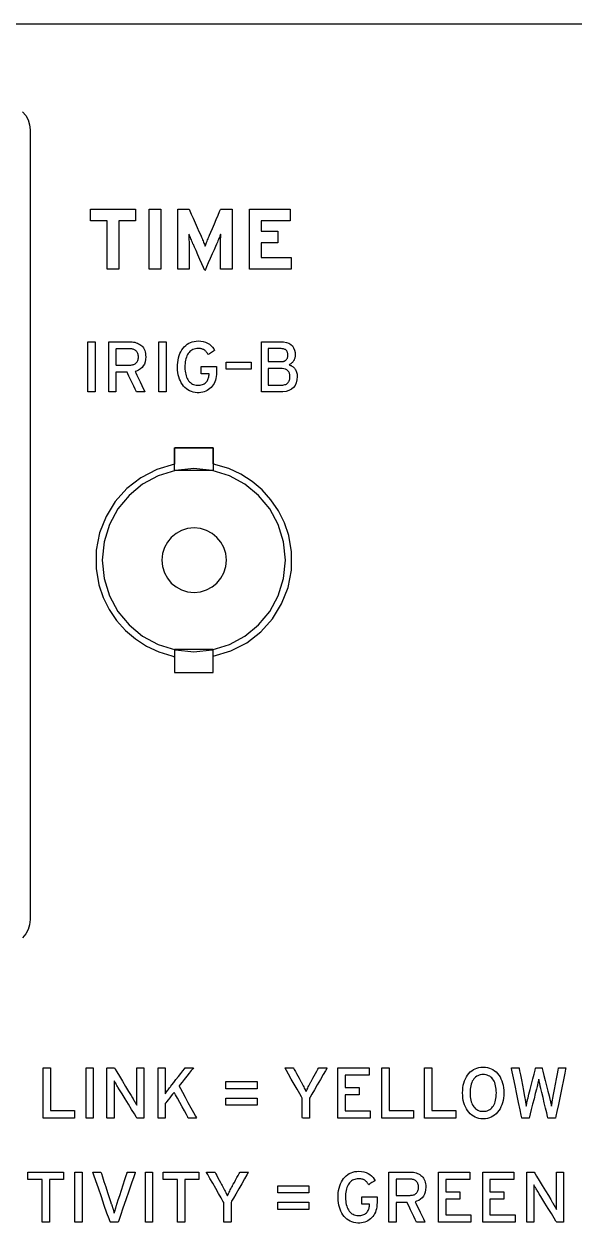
# Model space of a CAD drawing. Extents: x 1 to 47.7, y 0.2 to 33.3.
# Drawn here: x 37.467 to 38.533, y 12.792 to 15.115 of the extents above; entities that cross this region are included whole.
import ezdxf

# ---------------------------------------------------------------- set-up
doc = ezdxf.new("R2010")
doc.units = 0
doc.header["$MEASUREMENT"] = 0
doc.layers.add('4_0_____DWG', color=7, linetype='CONTINUOUS')

msp = doc.modelspace()

# ---------------------------------------------------------------- linework, layer by layer
at = {"layer": '4_0_____DWG'}
for points in [[(35.421, 15.1152), (35.819, 15.1152), (36.0172, 15.1152), (36.2148, 15.1152), (36.4115, 15.1152), (36.6074, 15.1152), (36.8022, 15.1152), (36.996, 15.1152), (37.1887, 15.1152), (37.38, 15.1152), (37.57, 15.1152), (37.7585, 15.1152), (37.9455, 15.1152), (38.1308, 15.1152), (38.3143, 15.1152), (38.496, 15.1152), (38.6757, 15.1152)], [(37.4641, 14.9452), (37.4702, 14.9378), (37.4748, 14.9293), (37.4777, 14.9199), (37.4787, 14.9098), (37.4787, 14.9087), (37.4787, 14.9054), (37.4787, 14.9), (37.4787, 14.8926), (37.4787, 14.8832), (37.4787, 14.872), (37.4787, 14.8589), (37.4787, 14.8441), (37.4787, 14.8275), (37.4787, 14.8094), (37.4787, 14.7897), (37.4787, 14.7686), (37.4787, 14.7461), (37.4787, 14.7222), (37.4787, 14.6971), (37.4787, 14.6707), (37.4787, 14.6433), (37.4787, 14.6148), (37.4787, 14.5853), (37.4787, 14.5549), (37.4787, 14.4917), (37.4787, 14.4257), (37.4787, 14.3574), (37.4787, 14.2875), (37.4787, 14.1448), (37.4787, 14.0021), (37.4787, 13.9322), (37.4787, 13.8639), (37.4787, 13.7979), (37.4787, 13.7347), (37.4787, 13.7043), (37.4787, 13.6748), (37.4787, 13.6463), (37.4787, 13.6189), (37.4787, 13.5925), (37.4787, 13.5674), (37.4787, 13.5435), (37.4787, 13.521), (37.4787, 13.4999), (37.4787, 13.4802), (37.4787, 13.4621), (37.4787, 13.4455), (37.4787, 13.4307), (37.4787, 13.4176), (37.4787, 13.4064), (37.4787, 13.397), (37.4787, 13.3896), (37.4787, 13.3842), (37.4787, 13.3809), (37.4787, 13.3798), (37.4787, 13.3798), (37.4777, 13.3697), (37.4748, 13.3603), (37.4702, 13.3518), (37.4641, 13.3444)], [(37.6505, 14.7337), (37.6505, 14.64), (37.6279, 14.64), (37.6279, 14.7337), (37.5955, 14.7337), (37.5955, 14.7566), (37.683, 14.7566), (37.683, 14.7337), (37.6505, 14.7337)], [(37.7096, 14.64), (37.7096, 14.7566), (37.7322, 14.7566), (37.7322, 14.64), (37.7096, 14.64)], [(37.9038, 14.64), (37.9038, 14.7566), (37.9824, 14.7566), (37.9824, 14.7338), (37.9264, 14.7338), (37.9264, 14.7136), (37.9589, 14.7136), (37.9589, 14.691), (37.9264, 14.691), (37.9264, 14.6628), (37.9847, 14.6628), (37.9847, 14.64), (37.9038, 14.64)], [(37.5905, 14.4022), (37.5905, 14.4993), (37.6046, 14.4993), (37.6046, 14.4022), (37.5905, 14.4022)], [(37.7281, 14.4022), (37.7281, 14.4993), (37.7422, 14.4993), (37.7422, 14.4022), (37.7281, 14.4022)], [(37.8583, 14.4463), (37.8583, 14.4596), (37.9068, 14.4596), (37.9068, 14.4463), (37.8583, 14.4463)], [(37.7584, 14.294), (37.8335, 14.294), (37.8335, 14.2502), (37.7584, 14.2502), (37.7584, 14.294)], [(37.8335, 14.2502), (37.7584, 14.2502)], [(37.8335, 13.903), (37.7584, 13.903)], [(37.8335, 13.903), (37.7584, 13.903)], [(37.7584, 13.8582), (37.8335, 13.8582), (37.8335, 13.903), (37.7584, 13.903), (37.7584, 13.8582)], [(37.5038, 12.9951), (37.5038, 13.0923), (37.5179, 13.0923), (37.5179, 13.0094), (37.5648, 13.0094), (37.5648, 12.9951), (37.5038, 12.9951)], [(37.587, 12.9951), (37.587, 13.0923), (37.6011, 13.0923), (37.6011, 12.9951), (37.587, 12.9951)], [(38.0749, 12.9951), (38.0749, 13.0923), (38.1356, 13.0923), (38.1356, 13.0782), (38.089, 13.0782), (38.089, 13.0541), (38.1161, 13.0541), (38.1161, 13.04), (38.089, 13.04), (38.089, 13.0092), (38.1376, 13.0092), (38.1376, 12.9951), (38.0749, 12.9951)], [(38.1603, 12.9951), (38.1603, 13.0923), (38.1744, 13.0923), (38.1744, 13.0094), (38.2214, 13.0094), (38.2214, 12.9951), (38.1603, 12.9951)], [(38.2429, 12.9951), (38.2429, 13.0923), (38.257, 13.0923), (38.257, 13.0094), (38.304, 13.0094), (38.304, 12.9951), (38.2429, 12.9951)], [(37.8582, 13.052), (37.8582, 13.0658), (37.9184, 13.0658), (37.9184, 13.052), (37.8582, 13.052)], [(37.8582, 13.02), (37.8582, 13.0338), (37.9184, 13.0338), (37.9184, 13.02), (37.8582, 13.02)], [(37.5159, 12.8761), (37.5159, 12.7932), (37.5018, 12.7932), (37.5018, 12.8761), (37.4743, 12.8761), (37.4743, 12.8904), (37.5434, 12.8904), (37.5434, 12.8761), (37.5159, 12.8761)], [(37.5652, 12.7932), (37.5652, 12.8904), (37.5793, 12.8904), (37.5793, 12.7932), (37.5652, 12.7932)], [(37.702, 12.7932), (37.702, 12.8904), (37.7161, 12.8904), (37.7161, 12.7932), (37.702, 12.7932)], [(37.7782, 12.8761), (37.7782, 12.7932), (37.7641, 12.7932), (37.7641, 12.8761), (37.7366, 12.8761), (37.7366, 12.8904), (37.8057, 12.8904), (37.8057, 12.8761), (37.7782, 12.8761)], [(38.2704, 12.7932), (38.2704, 12.8904), (38.3311, 12.8904), (38.3311, 12.8763), (38.2845, 12.8763), (38.2845, 12.8521), (38.3116, 12.8521), (38.3116, 12.838), (38.2845, 12.838), (38.2845, 12.8073), (38.3331, 12.8073), (38.3331, 12.7932), (38.2704, 12.7932)], [(38.3558, 12.7932), (38.3558, 12.8904), (38.4165, 12.8904), (38.4165, 12.8763), (38.3699, 12.8763), (38.3699, 12.8521), (38.3969, 12.8521), (38.3969, 12.838), (38.3699, 12.838), (38.3699, 12.8073), (38.4185, 12.8073), (38.4185, 12.7932), (38.3558, 12.7932)], [(37.9589, 12.85), (37.9589, 12.8638), (38.0191, 12.8638), (38.0191, 12.85), (37.9589, 12.85)], [(37.9589, 12.8181), (37.9589, 12.8319), (38.0191, 12.8319), (38.0191, 12.8181), (37.9589, 12.8181)]]:
    msp.add_lwpolyline(points, dxfattribs=at)
for points in [[(37.8478, 14.6399), (37.8478, 14.6415), (37.8478, 14.6456), (37.8478, 14.6515), (37.8478, 14.6585), (37.8478, 14.6658), (37.8478, 14.6726), (37.8478, 14.6782), (37.8478, 14.6818), (37.8478, 14.6835), (37.8478, 14.6866), (37.8478, 14.6898), (37.8479, 14.6928), (37.8479, 14.6958), (37.8479, 14.6987), (37.848, 14.7015), (37.848, 14.7043), (37.8481, 14.707), (37.8478, 14.7077), (37.8471, 14.7058), (37.8464, 14.7038), (37.8455, 14.7017), (37.8447, 14.6996), (37.8437, 14.6973), (37.8427, 14.695), (37.8417, 14.6925), (37.8406, 14.69), (37.8399, 14.6883), (37.8381, 14.6842), (37.8352, 14.6777), (37.8316, 14.6695), (37.8277, 14.6608), (37.8239, 14.6522), (37.8206, 14.6449), (37.8183, 14.6396), (37.8173, 14.6373), (37.8166, 14.6388), (37.8146, 14.6435), (37.8115, 14.6504), (37.8078, 14.6588), (37.8039, 14.6676), (37.8002, 14.676), (37.7971, 14.683), (37.795, 14.6876), (37.7942, 14.6894), (37.7931, 14.692), (37.7921, 14.6944), (37.7911, 14.6968), (37.7902, 14.6991), (37.7893, 14.7013), (37.7885, 14.7034), (37.7877, 14.7054), (37.7869, 14.7073), (37.7864, 14.7076), (37.7865, 14.7049), (37.7865, 14.7021), (37.7865, 14.6993), (37.7865, 14.6964), (37.7866, 14.6935), (37.7866, 14.6904), (37.7867, 14.6873), (37.7867, 14.6842), (37.7868, 14.6823), (37.7868, 14.6792), (37.7868, 14.674), (37.7868, 14.6674), (37.7868, 14.6601), (37.7868, 14.653), (37.7868, 14.6468), (37.7868, 14.6422), (37.7868, 14.64), (37.7863, 14.6399), (37.7844, 14.6399), (37.7815, 14.6399), (37.778, 14.6399), (37.7743, 14.6399), (37.7706, 14.6399), (37.7676, 14.6399), (37.7655, 14.6399), (37.7647, 14.6399), (37.7647, 14.6441), (37.7647, 14.6553), (37.7647, 14.6715), (37.7647, 14.6905), (37.7647, 14.7104), (37.7647, 14.7289), (37.7647, 14.7442), (37.7647, 14.754), (37.7647, 14.7566), (37.7658, 14.7566), (37.7681, 14.7566), (37.7713, 14.7566), (37.7749, 14.7566), (37.7786, 14.7566), (37.782, 14.7566), (37.7846, 14.7566), (37.7862, 14.7566), (37.7866, 14.7562), (37.7882, 14.7528), (37.7909, 14.7466), (37.7945, 14.7386), (37.7985, 14.7297), (37.8024, 14.7208), (37.8059, 14.713), (37.8086, 14.707), (37.8099, 14.704), (37.8108, 14.702), (37.8118, 14.6995), (37.8129, 14.6971), (37.8138, 14.6948), (37.8147, 14.6925), (37.8155, 14.6904), (37.8163, 14.6883), (37.817, 14.6864), (37.8177, 14.6845), (37.8183, 14.6859), (37.819, 14.6879), (37.8198, 14.6899), (37.8206, 14.692), (37.8215, 14.6943), (37.8224, 14.6966), (37.8234, 14.699), (37.8244, 14.7015), (37.8254, 14.7038), (37.8263, 14.7061), (37.8287, 14.7115), (37.8319, 14.719), (37.8357, 14.7277), (37.8395, 14.7366), (37.8431, 14.7449), (37.846, 14.7516), (37.8478, 14.7557), (37.8482, 14.7566), (37.8495, 14.7566), (37.852, 14.7566), (37.8553, 14.7566), (37.8591, 14.7566), (37.8628, 14.7566), (37.8662, 14.7566), (37.8688, 14.7566), (37.8703, 14.7566), (37.8704, 14.7553), (37.8704, 14.7469), (37.8704, 14.7327), (37.8704, 14.7147), (37.8704, 14.6949), (37.8704, 14.6755), (37.8704, 14.6586), (37.8704, 14.6461), (37.8704, 14.6401), (37.8699, 14.6399), (37.868, 14.6399), (37.8651, 14.6399), (37.8615, 14.6399), (37.8576, 14.6399), (37.8539, 14.6399), (37.8508, 14.6399), (37.8486, 14.6399)], [(37.7027, 14.4703), (37.7023, 14.4651), (37.7014, 14.4605), (37.7, 14.4563), (37.698, 14.4526), (37.6956, 14.4494), (37.6925, 14.4467), (37.689, 14.4445), (37.6849, 14.4427), (37.6821, 14.4417), (37.6833, 14.4392), (37.6855, 14.4346), (37.6884, 14.4285), (37.6917, 14.4217), (37.695, 14.4149), (37.6979, 14.409), (37.7001, 14.4045), (37.7011, 14.4023), (37.7009, 14.4022), (37.6995, 14.4022), (37.6973, 14.4022), (37.6947, 14.4022), (37.6919, 14.4022), (37.6892, 14.4022), (37.6869, 14.4022), (37.6854, 14.4022), (37.6849, 14.4022), (37.6841, 14.4038), (37.6821, 14.4078), (37.6794, 14.4134), (37.6763, 14.4199), (37.6731, 14.4265), (37.6702, 14.4326), (37.6678, 14.4374), (37.6665, 14.4402), (37.6661, 14.4406), (37.6646, 14.4406), (37.6621, 14.4406), (37.6588, 14.4406), (37.6551, 14.4406), (37.6515, 14.4406), (37.6484, 14.4406), (37.6461, 14.4406), (37.645, 14.4406), (37.645, 14.4396), (37.645, 14.4362), (37.645, 14.431), (37.645, 14.4247), (37.645, 14.4181), (37.645, 14.4118), (37.645, 14.4065), (37.645, 14.4031), (37.645, 14.4022), (37.6443, 14.4022), (37.6428, 14.4022), (37.6407, 14.4022), (37.6384, 14.4022), (37.636, 14.4022), (37.6339, 14.4022), (37.6322, 14.4022), (37.6313, 14.4022), (37.6312, 14.4033), (37.6312, 14.4104), (37.6312, 14.4225), (37.6312, 14.4378), (37.6312, 14.4546), (37.6312, 14.4709), (37.6312, 14.485), (37.6312, 14.4951), (37.6312, 14.4993), (37.6324, 14.4993), (37.6363, 14.4993), (37.6421, 14.4993), (37.6489, 14.4993), (37.656, 14.4993), (37.6627, 14.4993), (37.6681, 14.4993), (37.6716, 14.4993), (37.6732, 14.4993), (37.6761, 14.4992), (37.6789, 14.4989), (37.6815, 14.4983), (37.6841, 14.4976), (37.6865, 14.4968), (37.6888, 14.4957), (37.691, 14.4944), (37.6931, 14.493), (37.6951, 14.4913), (37.6968, 14.4894), (37.6984, 14.4874), (37.6997, 14.485), (37.7007, 14.4825), (37.7016, 14.4798), (37.7022, 14.4768), (37.7025, 14.4737)], [(37.8399, 14.4402), (37.8397, 14.436), (37.8393, 14.4321), (37.8387, 14.4284), (37.8378, 14.4249), (37.8366, 14.4216), (37.8352, 14.4185), (37.8335, 14.4157), (37.8316, 14.4131), (37.8295, 14.4107), (37.8271, 14.4086), (37.8246, 14.4066), (37.822, 14.405), (37.8192, 14.4036), (37.8162, 14.4025), (37.8131, 14.4016), (37.8098, 14.401), (37.8063, 14.4007), (37.8025, 14.4006), (37.7985, 14.401), (37.7947, 14.4018), (37.7911, 14.4028), (37.7877, 14.4043), (37.7845, 14.406), (37.7816, 14.4082), (37.7788, 14.4106), (37.7762, 14.4135), (37.7738, 14.4166), (37.7717, 14.4199), (37.7698, 14.4234), (37.7682, 14.4272), (37.7669, 14.4312), (37.7658, 14.4354), (37.765, 14.4399), (37.7645, 14.4446), (37.7643, 14.4496), (37.7644, 14.4546), (37.7648, 14.4594), (37.7654, 14.464), (37.7663, 14.4684), (37.7675, 14.4725), (37.769, 14.4765), (37.7708, 14.4801), (37.7728, 14.4836), (37.7751, 14.4868), (37.7775, 14.4898), (37.7802, 14.4924), (37.7831, 14.4946), (37.7862, 14.4965), (37.7895, 14.4981), (37.793, 14.4993), (37.7967, 14.5002), (37.8006, 14.5007), (37.8048, 14.5009), (37.8098, 14.5006), (37.8143, 14.4998), (37.8186, 14.4985), (37.8225, 14.4968), (37.826, 14.4946), (37.8292, 14.492), (37.8321, 14.4889), (37.8346, 14.4854), (37.836, 14.4827), (37.8353, 14.4823), (37.8339, 14.4814), (37.8321, 14.4802), (37.8301, 14.4789), (37.828, 14.4775), (37.8261, 14.4763), (37.8247, 14.4754), (37.8238, 14.4749), (37.8233, 14.4755), (37.8225, 14.4768), (37.8216, 14.478), (37.8208, 14.4791), (37.8199, 14.4802), (37.819, 14.4811), (37.818, 14.482), (37.8171, 14.4828), (37.8161, 14.4835), (37.815, 14.4841), (37.8139, 14.4847), (37.8127, 14.4851), (37.8114, 14.4855), (37.8101, 14.4858), (37.8088, 14.4861), (37.8073, 14.4862), (37.8058, 14.4863), (37.8042, 14.4864), (37.8016, 14.4863), (37.799, 14.4859), (37.7966, 14.4853), (37.7943, 14.4845), (37.7921, 14.4834), (37.7901, 14.4821), (37.7883, 14.4805), (37.7866, 14.4788), (37.7851, 14.4767), (37.7837, 14.4745), (37.7825, 14.472), (37.7814, 14.4694), (37.7805, 14.4666), (37.7798, 14.4636), (37.7793, 14.4604), (37.7789, 14.457), (37.7787, 14.4534), (37.7787, 14.4497), (37.7788, 14.4461), (37.7791, 14.4427), (37.7796, 14.4395), (37.7802, 14.4364), (37.781, 14.4336), (37.782, 14.4309), (37.7831, 14.4284), (37.7845, 14.426), (37.7859, 14.4239), (37.7876, 14.4219), (37.7893, 14.4202), (37.7913, 14.4187), (37.7933, 14.4175), (37.7956, 14.4165), (37.798, 14.4158), (37.8005, 14.4153), (37.8032, 14.4151), (37.8058, 14.4152), (37.8082, 14.4154), (37.8104, 14.4158), (37.8125, 14.4164), (37.8144, 14.4171), (37.8162, 14.418), (37.8178, 14.419), (37.8192, 14.4203), (37.8205, 14.4216), (37.8216, 14.4231), (37.8225, 14.4246), (37.8233, 14.4262), (37.824, 14.4279), (37.8245, 14.4296), (37.825, 14.4314), (37.8253, 14.4332), (37.8255, 14.4351), (37.8255, 14.437), (37.8255, 14.437), (37.8255, 14.4371), (37.8255, 14.4371), (37.8255, 14.4372), (37.8255, 14.4373), (37.8255, 14.4373), (37.8255, 14.4374), (37.8255, 14.4374), (37.8255, 14.4374), (37.8247, 14.4374), (37.823, 14.4374), (37.8208, 14.4374), (37.8183, 14.4374), (37.8157, 14.4374), (37.8133, 14.4374), (37.8114, 14.4374), (37.8103, 14.4374), (37.8101, 14.4375), (37.8101, 14.4384), (37.8101, 14.44), (37.8101, 14.4421), (37.8101, 14.4445), (37.8101, 14.4468), (37.8101, 14.4489), (37.8101, 14.4505), (37.8101, 14.4513), (37.8106, 14.4514), (37.8128, 14.4514), (37.8165, 14.4514), (37.8211, 14.4514), (37.8261, 14.4514), (37.831, 14.4514), (37.8353, 14.4514), (37.8384, 14.4514), (37.8398, 14.4514), (37.8399, 14.4511), (37.8399, 14.4502), (37.8399, 14.4487), (37.8399, 14.4469), (37.8399, 14.445), (37.8399, 14.4432), (37.8399, 14.4417), (37.8399, 14.4406)], [(37.9964, 14.432), (37.9958, 14.4254), (37.9945, 14.4197), (37.9922, 14.4147), (37.9891, 14.4106), (37.9852, 14.4073), (37.9804, 14.4048), (37.9747, 14.4031), (37.9682, 14.4023), (37.9639, 14.4022), (37.9613, 14.4022), (37.9567, 14.4022), (37.9509, 14.4022), (37.9444, 14.4022), (37.938, 14.4022), (37.9325, 14.4022), (37.9285, 14.4022), (37.9268, 14.4022), (37.9268, 14.4051), (37.9268, 14.4143), (37.9268, 14.4279), (37.9268, 14.4441), (37.9268, 14.4611), (37.9268, 14.4769), (37.9268, 14.4897), (37.9268, 14.4977), (37.9269, 14.4993), (37.9293, 14.4993), (37.9338, 14.4993), (37.9398, 14.4993), (37.9465, 14.4993), (37.9531, 14.4993), (37.959, 14.4993), (37.9633, 14.4993), (37.9654, 14.4993), (37.97, 14.4991), (37.9753, 14.4982), (37.9799, 14.4966), (37.9837, 14.4943), (37.9869, 14.4914), (37.9893, 14.4878), (37.9911, 14.4834), (37.9921, 14.4785), (37.9925, 14.4737), (37.9924, 14.4721), (37.9922, 14.4705), (37.992, 14.469), (37.9917, 14.4675), (37.9912, 14.4661), (37.9907, 14.4648), (37.9901, 14.4636), (37.9894, 14.4624), (37.9886, 14.4613), (37.9878, 14.4602), (37.9869, 14.4593), (37.9859, 14.4583), (37.9849, 14.4575), (37.9839, 14.4566), (37.9828, 14.4559), (37.9816, 14.4552), (37.9806, 14.4546), (37.982, 14.4542), (37.9834, 14.4537), (37.9847, 14.4531), (37.986, 14.4523), (37.9872, 14.4515), (37.9885, 14.4505), (37.9897, 14.4495), (37.9909, 14.4483), (37.992, 14.447), (37.993, 14.4455), (37.9939, 14.444), (37.9946, 14.4423), (37.9952, 14.4405), (37.9957, 14.4385), (37.996, 14.4365), (37.9963, 14.4343)], [(37.6885, 14.4699), (37.6884, 14.4717), (37.6882, 14.4734), (37.6879, 14.4749), (37.6874, 14.4764), (37.6869, 14.4778), (37.6862, 14.479), (37.6854, 14.4801), (37.6845, 14.4812), (37.6835, 14.4821), (37.6824, 14.4829), (37.6812, 14.4837), (37.6799, 14.4843), (37.6786, 14.4848), (37.6771, 14.4852), (37.6756, 14.4854), (37.6739, 14.4856), (37.6724, 14.4856), (37.6711, 14.4856), (37.668, 14.4856), (37.6638, 14.4856), (37.6591, 14.4856), (37.6542, 14.4856), (37.6499, 14.4856), (37.6467, 14.4856), (37.6451, 14.4856), (37.645, 14.485), (37.645, 14.4823), (37.645, 14.478), (37.645, 14.4727), (37.645, 14.4672), (37.645, 14.462), (37.645, 14.4577), (37.645, 14.4549), (37.6451, 14.4543), (37.6467, 14.4543), (37.6499, 14.4543), (37.6542, 14.4543), (37.6591, 14.4543), (37.6638, 14.4543), (37.668, 14.4543), (37.6711, 14.4543), (37.6724, 14.4543), (37.6739, 14.4543), (37.6755, 14.4545), (37.677, 14.4547), (37.6785, 14.4551), (37.6798, 14.4556), (37.6811, 14.4562), (37.6823, 14.4569), (37.6834, 14.4577), (37.6844, 14.4586), (37.6853, 14.4596), (37.6861, 14.4607), (37.6868, 14.4619), (37.6874, 14.4633), (37.6878, 14.4648), (37.6882, 14.4664), (37.6884, 14.4681)], [(37.9784, 14.4733), (37.9783, 14.4746), (37.9782, 14.4758), (37.978, 14.4769), (37.9778, 14.4781), (37.9774, 14.4791), (37.977, 14.4801), (37.9765, 14.4811), (37.9759, 14.482), (37.9752, 14.4829), (37.9743, 14.4836), (37.9733, 14.4842), (37.9723, 14.4847), (37.9711, 14.4852), (37.9698, 14.4855), (37.9684, 14.4858), (37.9669, 14.486), (37.9653, 14.4861), (37.9644, 14.4861), (37.9618, 14.4861), (37.9581, 14.4861), (37.9538, 14.4861), (37.9494, 14.4861), (37.9453, 14.4861), (37.9421, 14.4861), (37.9403, 14.4861), (37.94, 14.4858), (37.94, 14.484), (37.94, 14.4808), (37.94, 14.4768), (37.94, 14.4724), (37.94, 14.4681), (37.94, 14.4644), (37.94, 14.4618), (37.94, 14.4609), (37.941, 14.4609), (37.9436, 14.4609), (37.9473, 14.4609), (37.9516, 14.4609), (37.956, 14.4609), (37.96, 14.4609), (37.9632, 14.4609), (37.9651, 14.4609), (37.9657, 14.4609), (37.9666, 14.4609), (37.9673, 14.461), (37.9681, 14.4611), (37.9688, 14.4612), (37.9695, 14.4614), (37.9701, 14.4616), (37.9708, 14.4618), (37.9714, 14.462), (37.9719, 14.4623), (37.9725, 14.4626), (37.973, 14.4629), (37.9735, 14.4632), (37.9739, 14.4635), (37.9744, 14.4639), (37.9748, 14.4642), (37.9752, 14.4646), (37.9758, 14.4652), (37.9764, 14.4661), (37.9769, 14.467), (37.9774, 14.4679), (37.9777, 14.4689), (37.978, 14.4699), (37.9782, 14.471), (37.9783, 14.4721)], [(37.9822, 14.4316), (37.9819, 14.4351), (37.9812, 14.4383), (37.98, 14.441), (37.9783, 14.4432), (37.9761, 14.445), (37.9735, 14.4464), (37.9704, 14.4472), (37.9669, 14.4477), (37.9651, 14.4477), (37.9629, 14.4477), (37.9594, 14.4477), (37.9551, 14.4477), (37.9505, 14.4477), (37.9462, 14.4477), (37.9427, 14.4477), (37.9405, 14.4477), (37.94, 14.4476), (37.94, 14.4455), (37.94, 14.4416), (37.94, 14.4364), (37.94, 14.4306), (37.94, 14.425), (37.94, 14.4201), (37.94, 14.4167), (37.94, 14.4154), (37.941, 14.4154), (37.9437, 14.4154), (37.9475, 14.4154), (37.9519, 14.4154), (37.9563, 14.4154), (37.9604, 14.4154), (37.9635, 14.4154), (37.9651, 14.4154), (37.9666, 14.4155), (37.9687, 14.4156), (37.9706, 14.4159), (37.9724, 14.4163), (37.974, 14.4169), (37.9754, 14.4175), (37.9767, 14.4184), (37.9778, 14.4193), (37.9788, 14.4203), (37.9796, 14.4215), (37.9803, 14.4227), (37.9809, 14.4239), (37.9814, 14.4253), (37.9818, 14.4267), (37.982, 14.4283), (37.9822, 14.4299)], [(37.8335, 13.8899), (37.8678, 13.9002), (37.8987, 13.9162), (37.9257, 13.9373), (37.9483, 13.9626), (37.9661, 13.9915), (37.9785, 14.0231), (37.985, 14.0569), (37.9852, 14.092), (37.9798, 14.1238), (37.9714, 14.1487), (37.9599, 14.1719), (37.9455, 14.1931), (37.9284, 14.2122), (37.909, 14.2287), (37.8873, 14.2426), (37.8638, 14.2535), (37.8387, 14.2612), (37.8335, 14.2631), (37.8335, 14.2659), (37.8335, 14.2702), (37.8335, 14.2754), (37.8335, 14.2809), (37.8335, 14.2861), (37.8335, 14.2904), (37.8335, 14.2932), (37.8334, 14.294), (37.8295, 14.294), (37.8212, 14.294), (37.81, 14.294), (37.7972, 14.294), (37.7843, 14.294), (37.7726, 14.294), (37.7637, 14.294), (37.7588, 14.294), (37.7584, 14.2935), (37.7584, 14.2911), (37.7584, 14.2871), (37.7584, 14.282), (37.7584, 14.2765), (37.7584, 14.2712), (37.7584, 14.2666), (37.7584, 14.2635), (37.7584, 14.2623), (37.724, 14.252), (37.6931, 14.2359), (37.6661, 14.2149), (37.6435, 14.1896), (37.6258, 14.1607), (37.6134, 14.129), (37.6068, 14.0953), (37.6066, 14.0601), (37.6121, 14.0283), (37.6204, 14.0035), (37.6319, 13.9803), (37.6463, 13.959), (37.6634, 13.94), (37.6829, 13.9235), (37.7045, 13.9096), (37.728, 13.8987), (37.7532, 13.891), (37.7584, 13.8891), (37.7584, 13.8863), (37.7584, 13.882), (37.7584, 13.8768), (37.7584, 13.8713), (37.7584, 13.8661), (37.7584, 13.8618), (37.7584, 13.859), (37.7585, 13.8582), (37.7623, 13.8582), (37.7706, 13.8582), (37.7818, 13.8582), (37.7946, 13.8582), (37.8075, 13.8582), (37.8192, 13.8582), (37.8281, 13.8582), (37.833, 13.8582), (37.8335, 13.8586), (37.8335, 13.8611), (37.8335, 13.8651), (37.8335, 13.8702), (37.8335, 13.8757), (37.8335, 13.881), (37.8335, 13.8855), (37.8335, 13.8887)], [(37.6185, 14.0763), (37.6221, 14.0404), (37.6324, 14.0071), (37.6488, 13.9769), (37.6704, 13.9506), (37.6967, 13.9289), (37.7268, 13.9125), (37.7602, 13.9021), (37.7959, 13.8985), (37.8317, 13.9021), (37.865, 13.9125), (37.8951, 13.9289), (37.9214, 13.9506), (37.943, 13.9769), (37.9594, 14.0071), (37.9697, 14.0404), (37.9733, 14.0763), (37.9697, 14.112), (37.9594, 14.1453), (37.943, 14.1754), (37.9214, 14.2017), (37.8951, 14.2233), (37.865, 14.2397), (37.8317, 14.2501), (37.7959, 14.2537), (37.7602, 14.2501), (37.7268, 14.2397), (37.6967, 14.2233), (37.6704, 14.2017), (37.6488, 14.1754), (37.6324, 14.1453), (37.6221, 14.112)], [(37.7339, 14.0763), (37.7352, 14.0636), (37.7388, 14.0518), (37.7446, 14.0411), (37.7523, 14.0319), (37.7615, 14.0242), (37.7721, 14.0185), (37.7839, 14.0148), (37.7964, 14.0136), (37.809, 14.0148), (37.8207, 14.0185), (37.8314, 14.0242), (37.8406, 14.0319), (37.8483, 14.0411), (37.854, 14.0518), (37.8577, 14.0636), (37.859, 14.0763), (37.8577, 14.0888), (37.854, 14.1005), (37.8483, 14.1111), (37.8406, 14.1204), (37.8314, 14.128), (37.8207, 14.1337), (37.809, 14.1373), (37.7964, 14.1386), (37.7839, 14.1373), (37.7721, 14.1337), (37.7615, 14.128), (37.7523, 14.1204), (37.7446, 14.1111), (37.7388, 14.1005), (37.7352, 14.0888)], [(37.6857, 12.9951), (37.6844, 12.9974), (37.6807, 13.0033), (37.6754, 13.0118), (37.6693, 13.0219), (37.6628, 13.0323), (37.6568, 13.042), (37.652, 13.0499), (37.6489, 13.0549), (37.6479, 13.0565), (37.647, 13.0581), (37.6461, 13.0595), (37.6453, 13.061), (37.6445, 13.0624), (37.6437, 13.0637), (37.6429, 13.065), (37.6422, 13.0663), (37.6415, 13.0675), (37.6412, 13.0667), (37.6412, 13.0644), (37.6412, 13.062), (37.6412, 13.0595), (37.6412, 13.0569), (37.6412, 13.0543), (37.6412, 13.0516), (37.6413, 13.0488), (37.6413, 13.0459), (37.6413, 13.0441), (37.6413, 13.0396), (37.6413, 13.0328), (37.6413, 13.0246), (37.6413, 13.016), (37.6413, 13.0078), (37.6413, 13.001), (37.6413, 12.9965), (37.6413, 12.9951), (37.6407, 12.9951), (37.6392, 12.9951), (37.6372, 12.9951), (37.635, 12.9951), (37.6326, 12.9951), (37.6305, 12.9951), (37.6288, 12.9951), (37.6278, 12.9951), (37.6276, 12.9958), (37.6276, 13.0021), (37.6276, 13.0136), (37.6276, 13.0284), (37.6276, 13.0449), (37.6276, 13.0613), (37.6276, 13.0758), (37.6276, 13.0866), (37.6276, 13.092), (37.6279, 13.0923), (37.6291, 13.0923), (37.6309, 13.0923), (37.6332, 13.0923), (37.6357, 13.0923), (37.6381, 13.0923), (37.6401, 13.0923), (37.6415, 13.0923), (37.642, 13.0923), (37.6433, 13.0901), (37.6468, 13.0844), (37.6518, 13.0761), (37.6577, 13.0663), (37.6638, 13.0561), (37.6695, 13.0467), (37.6742, 13.039), (37.6771, 13.0341), (37.6781, 13.0325), (37.6791, 13.0307), (37.6801, 13.0289), (37.6811, 13.0272), (37.682, 13.0256), (37.6829, 13.0241), (37.6837, 13.0226), (37.6845, 13.0212), (37.6853, 13.0198), (37.6856, 13.0206), (37.6855, 13.023), (37.6855, 13.0254), (37.6855, 13.028), (37.6855, 13.0306), (37.6855, 13.0333), (37.6855, 13.036), (37.6855, 13.0389), (37.6855, 13.0417), (37.6855, 13.0435), (37.6855, 13.048), (37.6855, 13.0548), (37.6855, 13.0629), (37.6855, 13.0715), (37.6855, 13.0797), (37.6855, 13.0864), (37.6855, 13.091), (37.6855, 13.0923), (37.6861, 13.0923), (37.6875, 13.0923), (37.6895, 13.0923), (37.6918, 13.0923), (37.6941, 13.0923), (37.6963, 13.0923), (37.698, 13.0923), (37.699, 13.0923), (37.6992, 13.0916), (37.6992, 13.0853), (37.6992, 13.0739), (37.6992, 13.059), (37.6992, 13.0425), (37.6992, 13.0262), (37.6992, 13.0117), (37.6992, 13.0009), (37.6992, 12.9954), (37.6989, 12.9951), (37.6978, 12.9951), (37.6961, 12.9951), (37.6939, 12.9951), (37.6916, 12.9951), (37.6894, 12.9951), (37.6875, 12.9951), (37.6862, 12.9951)], [(37.785, 12.9951), (37.784, 12.9969), (37.7814, 13.0018), (37.7776, 13.0088), (37.7731, 13.017), (37.7685, 13.0255), (37.7642, 13.0335), (37.7606, 13.0399), (37.7584, 13.044), (37.7579, 13.0449), (37.7569, 13.0437), (37.7549, 13.0412), (37.7523, 13.038), (37.7494, 13.0343), (37.7464, 13.0306), (37.7437, 13.0273), (37.7417, 13.0247), (37.7405, 13.0233), (37.7404, 13.0228), (37.7404, 13.0208), (37.7404, 13.0173), (37.7404, 13.0129), (37.7404, 13.0081), (37.7404, 13.0034), (37.7404, 12.9994), (37.7404, 12.9965), (37.7404, 12.9952), (37.7401, 12.9951), (37.7388, 12.9951), (37.737, 12.9951), (37.7348, 12.9951), (37.7324, 12.9951), (37.7302, 12.9951), (37.7284, 12.9951), (37.7271, 12.9951), (37.7268, 12.9952), (37.7268, 12.9997), (37.7268, 13.0099), (37.7268, 13.0239), (37.7268, 13.0401), (37.7268, 13.0567), (37.7268, 13.0719), (37.7268, 13.084), (37.7268, 13.0911), (37.7268, 13.0923), (37.7277, 13.0923), (37.7294, 13.0923), (37.7314, 13.0923), (37.7338, 13.0923), (37.7361, 13.0923), (37.7381, 13.0923), (37.7396, 13.0923), (37.7404, 13.0923), (37.7405, 13.0917), (37.7405, 13.089), (37.7405, 13.0846), (37.7405, 13.0793), (37.7405, 13.0736), (37.7405, 13.0681), (37.7405, 13.0635), (37.7405, 13.0602), (37.7405, 13.059), (37.7404, 13.0569), (37.7404, 13.0549), (37.7404, 13.0529), (37.7404, 13.0509), (37.7404, 13.0489), (37.7403, 13.0469), (37.7403, 13.045), (37.7402, 13.0431), (37.7405, 13.0422), (37.7415, 13.0436), (37.7426, 13.0451), (37.7438, 13.0467), (37.745, 13.0483), (37.7463, 13.05), (37.7476, 13.0518), (37.749, 13.0536), (37.7504, 13.0555), (37.7514, 13.0568), (37.7535, 13.0594), (37.7569, 13.0639), (37.7613, 13.0695), (37.766, 13.0757), (37.7707, 13.0817), (37.7747, 13.0869), (37.7776, 13.0906), (37.7789, 13.0923), (37.7794, 13.0923), (37.7808, 13.0923), (37.783, 13.0923), (37.7856, 13.0923), (37.7883, 13.0923), (37.7909, 13.0923), (37.7931, 13.0923), (37.7945, 13.0923), (37.795, 13.0923), (37.7937, 13.0907), (37.7908, 13.087), (37.7868, 13.0819), (37.7822, 13.076), (37.7775, 13.07), (37.7732, 13.0644), (37.7697, 13.0601), (37.7677, 13.0575), (37.7676, 13.0566), (37.7698, 13.0526), (37.7738, 13.0453), (37.7789, 13.0358), (37.7846, 13.0253), (37.7903, 13.0149), (37.7953, 13.0057), (37.799, 12.9988), (37.8009, 12.9953), (37.8007, 12.9951), (37.7994, 12.9951), (37.7973, 12.9951), (37.7948, 12.9951), (37.792, 12.9951), (37.7894, 12.9951), (37.7871, 12.9951), (37.7856, 12.9951)], [(38.0203, 13.0335), (38.0203, 13.0321), (38.0203, 13.0283), (38.0203, 13.0229), (38.0203, 13.0165), (38.0203, 13.0098), (38.0203, 13.0037), (38.0203, 12.9987), (38.0203, 12.9957), (38.0203, 12.9951), (38.0194, 12.9951), (38.0177, 12.9951), (38.0156, 12.9951), (38.0132, 12.9951), (38.0108, 12.9951), (38.0086, 12.9951), (38.0071, 12.9951), (38.0063, 12.9951), (38.0062, 12.9959), (38.0062, 12.9991), (38.0062, 13.0042), (38.0062, 13.0104), (38.0062, 13.0171), (38.0062, 13.0234), (38.0062, 13.0288), (38.0062, 13.0324), (38.0062, 13.0336), (38.0047, 13.0362), (38.0012, 13.0422), (37.9964, 13.0508), (37.9907, 13.0606), (37.9849, 13.0707), (37.9795, 13.08), (37.9753, 13.0873), (37.9729, 13.0916), (37.9726, 13.0923), (37.9737, 13.0923), (37.9757, 13.0923), (37.9783, 13.0923), (37.9811, 13.0923), (37.9839, 13.0923), (37.9864, 13.0923), (37.9882, 13.0923), (37.989, 13.0923), (37.9894, 13.0916), (37.9907, 13.0892), (37.9927, 13.0856), (37.9951, 13.0812), (37.9976, 13.0766), (38, 13.0722), (38.002, 13.0686), (38.0033, 13.0662), (38.0039, 13.065), (38.0053, 13.0624), (38.0066, 13.06), (38.0078, 13.0576), (38.009, 13.0553), (38.0101, 13.0531), (38.0111, 13.051), (38.0121, 13.049), (38.013, 13.0471), (38.0138, 13.0472), (38.0147, 13.0491), (38.0157, 13.0511), (38.0167, 13.0531), (38.0178, 13.0553), (38.019, 13.0576), (38.0202, 13.06), (38.0215, 13.0625), (38.0229, 13.0651), (38.0235, 13.0662), (38.0249, 13.0687), (38.0269, 13.0725), (38.0294, 13.0769), (38.0319, 13.0816), (38.0343, 13.0859), (38.0363, 13.0895), (38.0375, 13.0918), (38.0378, 13.0923), (38.0388, 13.0923), (38.0406, 13.0923), (38.043, 13.0923), (38.0458, 13.0923), (38.0486, 13.0923), (38.0511, 13.0923), (38.053, 13.0923), (38.054, 13.0923), (38.0536, 13.0914), (38.0509, 13.0868), (38.0466, 13.0792), (38.0412, 13.0698), (38.0353, 13.0597), (38.0297, 13.0499), (38.0249, 13.0415), (38.0216, 13.0357)], [(38.3966, 13.0438), (38.3965, 13.0386), (38.396, 13.0337), (38.3953, 13.029), (38.3942, 13.0246), (38.3929, 13.0204), (38.3913, 13.0165), (38.3894, 13.0128), (38.3872, 13.0094), (38.3847, 13.0062), (38.382, 13.0033), (38.379, 13.0008), (38.3758, 12.9986), (38.3725, 12.9969), (38.3688, 12.9955), (38.365, 12.9945), (38.361, 12.9938), (38.3567, 12.9936), (38.3525, 12.9938), (38.3485, 12.9945), (38.3447, 12.9955), (38.3411, 12.9969), (38.3378, 12.9986), (38.3346, 13.0008), (38.3317, 13.0033), (38.3291, 13.0062), (38.3266, 13.0094), (38.3243, 13.0128), (38.3224, 13.0165), (38.3207, 13.0204), (38.3194, 13.0246), (38.3183, 13.029), (38.3175, 13.0337), (38.3171, 13.0386), (38.3169, 13.0438), (38.3171, 13.0489), (38.3175, 13.0539), (38.3183, 13.0585), (38.3194, 13.063), (38.3207, 13.0672), (38.3224, 13.0711), (38.3243, 13.0749), (38.3266, 13.0783), (38.3291, 13.0815), (38.3317, 13.0844), (38.3346, 13.0868), (38.3378, 13.0889), (38.3411, 13.0907), (38.3447, 13.092), (38.3485, 13.093), (38.3525, 13.0936), (38.3567, 13.0939), (38.361, 13.0936), (38.365, 13.093), (38.3688, 13.092), (38.3725, 13.0907), (38.3758, 13.0889), (38.379, 13.0868), (38.382, 13.0844), (38.3847, 13.0815), (38.3872, 13.0783), (38.3894, 13.0749), (38.3913, 13.0711), (38.3929, 13.0672), (38.3942, 13.063), (38.3953, 13.0585), (38.396, 13.0539), (38.3965, 13.0489)], [(38.4972, 12.9951), (38.4966, 12.9951), (38.4952, 12.9951), (38.4932, 12.9951), (38.4908, 12.9951), (38.4883, 12.9951), (38.4859, 12.9951), (38.484, 12.9951), (38.4828, 12.9951), (38.4824, 12.9952), (38.4817, 12.9984), (38.48, 13.005), (38.4779, 13.0141), (38.4753, 13.0246), (38.4728, 13.0352), (38.4705, 13.0449), (38.4686, 13.0526), (38.4675, 13.0571), (38.4672, 13.0586), (38.4668, 13.0602), (38.4664, 13.0618), (38.4661, 13.0633), (38.4658, 13.0648), (38.4655, 13.0662), (38.4652, 13.0676), (38.4649, 13.069), (38.4646, 13.0703), (38.4644, 13.07), (38.4641, 13.0686), (38.4638, 13.0673), (38.4635, 13.0658), (38.4632, 13.0644), (38.4629, 13.0629), (38.4625, 13.0614), (38.4622, 13.0598), (38.4618, 13.0582), (38.4613, 13.0563), (38.46, 13.0508), (38.4578, 13.0425), (38.4553, 13.0324), (38.4526, 13.0217), (38.45, 13.0116), (38.4479, 13.003), (38.4464, 12.9972), (38.4459, 12.9951), (38.4453, 12.9951), (38.4439, 12.9951), (38.4419, 12.9951), (38.4395, 12.9951), (38.437, 12.9951), (38.4348, 12.9951), (38.4329, 12.9951), (38.4317, 12.9951), (38.4314, 12.9954), (38.4303, 13.0006), (38.4282, 13.0111), (38.4253, 13.0254), (38.422, 13.0415), (38.4186, 13.0579), (38.4156, 13.0728), (38.4132, 13.0845), (38.4118, 13.0913), (38.4118, 13.0923), (38.4127, 13.0923), (38.4145, 13.0923), (38.4167, 13.0923), (38.4192, 13.0923), (38.4216, 13.0923), (38.4238, 13.0923), (38.4255, 13.0923), (38.4263, 13.0923), (38.4266, 13.0913), (38.4275, 13.0864), (38.429, 13.0786), (38.4308, 13.069), (38.4328, 13.0586), (38.4347, 13.0485), (38.4363, 13.0398), (38.4375, 13.0336), (38.438, 13.0309), (38.4383, 13.0296), (38.4385, 13.0282), (38.4388, 13.0268), (38.439, 13.0254), (38.4393, 13.0239), (38.4395, 13.0225), (38.4398, 13.021), (38.44, 13.0195), (38.4402, 13.0183), (38.4405, 13.0198), (38.4408, 13.0212), (38.4411, 13.0227), (38.4414, 13.0241), (38.4417, 13.0256), (38.442, 13.027), (38.4423, 13.0284), (38.4426, 13.0298), (38.4429, 13.031), (38.4438, 13.0345), (38.4455, 13.0413), (38.4478, 13.0504), (38.4504, 13.0607), (38.453, 13.0711), (38.4554, 13.0804), (38.4573, 13.0877), (38.4583, 13.0918), (38.4586, 13.0923), (38.4594, 13.0923), (38.4609, 13.0923), (38.4628, 13.0923), (38.4649, 13.0923), (38.467, 13.0923), (38.4689, 13.0923), (38.4702, 13.0923), (38.4709, 13.0923), (38.4712, 13.0911), (38.4725, 13.0859), (38.4745, 13.0778), (38.477, 13.0679), (38.4797, 13.0572), (38.4823, 13.0469), (38.4845, 13.0381), (38.4861, 13.0319), (38.4867, 13.0294), (38.487, 13.0283), (38.4873, 13.0271), (38.4875, 13.0259), (38.4878, 13.0246), (38.4881, 13.0234), (38.4884, 13.022), (38.4886, 13.0207), (38.4889, 13.0193), (38.4891, 13.0184), (38.4894, 13.0199), (38.4897, 13.0213), (38.4899, 13.0227), (38.4902, 13.024), (38.4904, 13.0253), (38.4906, 13.0265), (38.4908, 13.0277), (38.4909, 13.0288), (38.4911, 13.0299), (38.4918, 13.0336), (38.4932, 13.0408), (38.4949, 13.0501), (38.4969, 13.0606), (38.4989, 13.0712), (38.5007, 13.0806), (38.502, 13.0879), (38.5028, 13.0919), (38.503, 13.0923), (38.5041, 13.0923), (38.5058, 13.0923), (38.508, 13.0923), (38.5104, 13.0923), (38.5127, 13.0923), (38.5148, 13.0923), (38.5163, 13.0923), (38.517, 13.0923), (38.5166, 13.0901), (38.5149, 13.0819), (38.5123, 13.0692), (38.5091, 13.0537), (38.5058, 13.0372), (38.5025, 13.0214), (38.4998, 13.0079), (38.4979, 12.9986)], [(38.3823, 13.0438), (38.3822, 13.0476), (38.3819, 13.0512), (38.3815, 13.0546), (38.3808, 13.0578), (38.38, 13.0609), (38.3791, 13.0637), (38.3779, 13.0663), (38.3766, 13.0688), (38.375, 13.071), (38.3733, 13.0729), (38.3715, 13.0746), (38.3694, 13.076), (38.3672, 13.0772), (38.3648, 13.0781), (38.3623, 13.0788), (38.3596, 13.0792), (38.3567, 13.0794), (38.3539, 13.0792), (38.3512, 13.0788), (38.3487, 13.0781), (38.3464, 13.0772), (38.3442, 13.076), (38.3422, 13.0746), (38.3403, 13.0729), (38.3386, 13.071), (38.3371, 13.0688), (38.3357, 13.0663), (38.3345, 13.0637), (38.3335, 13.0609), (38.3327, 13.0578), (38.3321, 13.0546), (38.3316, 13.0512), (38.3314, 13.0476), (38.3313, 13.0438), (38.3314, 13.04), (38.3316, 13.0364), (38.3321, 13.033), (38.3327, 13.0298), (38.3335, 13.0268), (38.3345, 13.024), (38.3357, 13.0214), (38.3371, 13.019), (38.3386, 13.0167), (38.3403, 13.0147), (38.3422, 13.013), (38.3442, 13.0115), (38.3464, 13.0102), (38.3487, 13.0093), (38.3512, 13.0086), (38.3539, 13.0082), (38.3567, 13.0081), (38.3596, 13.0082), (38.3623, 13.0086), (38.3648, 13.0093), (38.3672, 13.0102), (38.3694, 13.0115), (38.3715, 13.013), (38.3733, 13.0147), (38.375, 13.0167), (38.3766, 13.019), (38.3779, 13.0214), (38.3791, 13.024), (38.38, 13.0268), (38.3808, 13.0298), (38.3815, 13.033), (38.3819, 13.0364), (38.3822, 13.04)], [(37.6492, 12.7932), (37.6487, 12.7932), (37.6471, 12.7932), (37.6449, 12.7932), (37.6424, 12.7932), (37.6397, 12.7932), (37.6372, 12.7932), (37.6353, 12.7932), (37.6341, 12.7932), (37.6336, 12.7937), (37.6316, 12.7997), (37.6276, 12.811), (37.6224, 12.8259), (37.6167, 12.8425), (37.6109, 12.8591), (37.6058, 12.8737), (37.602, 12.8846), (37.6001, 12.8901), (37.6004, 12.8904), (37.6017, 12.8904), (37.6038, 12.8904), (37.6064, 12.8904), (37.6091, 12.8904), (37.6117, 12.8904), (37.6139, 12.8904), (37.6154, 12.8904), (37.6159, 12.8903), (37.6168, 12.8876), (37.6189, 12.8812), (37.6218, 12.8722), (37.6253, 12.8618), (37.6288, 12.8511), (37.632, 12.8414), (37.6345, 12.8336), (37.636, 12.8291), (37.6364, 12.8279), (37.6367, 12.8269), (37.6371, 12.8258), (37.6374, 12.8247), (37.6378, 12.8236), (37.6382, 12.8225), (37.6385, 12.8214), (37.6389, 12.8202), (37.6393, 12.819), (37.6397, 12.8178), (37.64, 12.8167), (37.6403, 12.8156), (37.6406, 12.8146), (37.6408, 12.8137), (37.6411, 12.8128), (37.6413, 12.8119), (37.6415, 12.8112), (37.6417, 12.8107), (37.6418, 12.8115), (37.642, 12.8122), (37.6423, 12.8131), (37.6425, 12.814), (37.6428, 12.815), (37.6432, 12.816), (37.6435, 12.8171), (37.6439, 12.8183), (37.6443, 12.8195), (37.6446, 12.8207), (37.645, 12.8219), (37.6453, 12.823), (37.6456, 12.8241), (37.646, 12.8253), (37.6463, 12.8263), (37.6466, 12.8274), (37.6469, 12.8284), (37.6476, 12.8304), (37.6495, 12.8363), (37.6523, 12.8448), (37.6556, 12.8551), (37.659, 12.8657), (37.6623, 12.8758), (37.6649, 12.8839), (37.6666, 12.8891), (37.667, 12.8904), (37.6679, 12.8904), (37.6697, 12.8904), (37.672, 12.8904), (37.6747, 12.8904), (37.6773, 12.8904), (37.6797, 12.8904), (37.6815, 12.8904), (37.6825, 12.8904), (37.6821, 12.8888), (37.6795, 12.8812), (37.6752, 12.8687), (37.6698, 12.8532), (37.6641, 12.8364), (37.6585, 12.8202), (37.6538, 12.8064), (37.6505, 12.7968)], [(37.868, 12.8316), (37.868, 12.8302), (37.868, 12.8264), (37.868, 12.8209), (37.868, 12.8145), (37.868, 12.8079), (37.868, 12.8017), (37.868, 12.7968), (37.868, 12.7938), (37.8679, 12.7932), (37.867, 12.7932), (37.8654, 12.7932), (37.8632, 12.7932), (37.8608, 12.7932), (37.8584, 12.7932), (37.8563, 12.7932), (37.8547, 12.7932), (37.8539, 12.7932), (37.8539, 12.7939), (37.8539, 12.7972), (37.8539, 12.8023), (37.8539, 12.8085), (37.8539, 12.8151), (37.8539, 12.8215), (37.8539, 12.8268), (37.8539, 12.8304), (37.8539, 12.8316), (37.8524, 12.8342), (37.8489, 12.8403), (37.844, 12.8488), (37.8384, 12.8587), (37.8325, 12.8688), (37.8272, 12.8781), (37.823, 12.8854), (37.8205, 12.8897), (37.8203, 12.8904), (37.8214, 12.8904), (37.8234, 12.8904), (37.826, 12.8904), (37.8288, 12.8904), (37.8316, 12.8904), (37.8341, 12.8904), (37.8359, 12.8904), (37.8367, 12.8904), (37.8371, 12.8897), (37.8384, 12.8873), (37.8404, 12.8837), (37.8427, 12.8793), (37.8453, 12.8746), (37.8477, 12.8702), (37.8497, 12.8666), (37.851, 12.8642), (37.8516, 12.8631), (37.8529, 12.8605), (37.8542, 12.858), (37.8555, 12.8556), (37.8566, 12.8533), (37.8577, 12.8511), (37.8588, 12.849), (37.8597, 12.847), (37.8607, 12.8451), (37.8615, 12.8452), (37.8624, 12.8471), (37.8633, 12.8491), (37.8644, 12.8512), (37.8655, 12.8534), (37.8666, 12.8557), (37.8679, 12.8581), (37.8692, 12.8606), (37.8706, 12.8632), (37.8712, 12.8642), (37.8725, 12.8668), (37.8746, 12.8705), (37.877, 12.875), (37.8796, 12.8796), (37.882, 12.884), (37.8839, 12.8876), (37.8852, 12.8898), (37.8855, 12.8904), (37.8864, 12.8904), (37.8883, 12.8904), (37.8907, 12.8904), (37.8935, 12.8904), (37.8963, 12.8904), (37.8988, 12.8904), (37.9007, 12.8904), (37.9017, 12.8904), (37.9012, 12.8894), (37.8986, 12.8848), (37.8942, 12.8773), (37.8888, 12.8679), (37.883, 12.8577), (37.8774, 12.8479), (37.8726, 12.8396), (37.8692, 12.8338)], [(38.1511, 12.8312), (38.1509, 12.827), (38.1505, 12.8231), (38.1498, 12.8194), (38.1489, 12.8159), (38.1478, 12.8126), (38.1464, 12.8096), (38.1447, 12.8067), (38.1428, 12.8041), (38.1406, 12.8017), (38.1383, 12.7996), (38.1358, 12.7977), (38.1332, 12.796), (38.1303, 12.7946), (38.1274, 12.7935), (38.1242, 12.7926), (38.1209, 12.792), (38.1175, 12.7917), (38.1137, 12.7917), (38.1097, 12.792), (38.1059, 12.7928), (38.1023, 12.7939), (38.0989, 12.7953), (38.0957, 12.7971), (38.0927, 12.7992), (38.09, 12.8017), (38.0874, 12.8045), (38.085, 12.8076), (38.0829, 12.8109), (38.081, 12.8144), (38.0794, 12.8182), (38.078, 12.8222), (38.077, 12.8265), (38.0762, 12.8309), (38.0757, 12.8356), (38.0755, 12.8406), (38.0756, 12.8456), (38.0759, 12.8504), (38.0766, 12.855), (38.0775, 12.8594), (38.0787, 12.8636), (38.0802, 12.8675), (38.0819, 12.8712), (38.0839, 12.8746), (38.0862, 12.8779), (38.0887, 12.8808), (38.0914, 12.8834), (38.0943, 12.8856), (38.0973, 12.8876), (38.1006, 12.8891), (38.1041, 12.8903), (38.1078, 12.8912), (38.1117, 12.8917), (38.116, 12.8919), (38.1209, 12.8916), (38.1255, 12.8908), (38.1298, 12.8895), (38.1337, 12.8878), (38.1372, 12.8857), (38.1404, 12.883), (38.1433, 12.8799), (38.1458, 12.8764), (38.1472, 12.8737), (38.1465, 12.8733), (38.1451, 12.8724), (38.1433, 12.8712), (38.1412, 12.8699), (38.1392, 12.8686), (38.1373, 12.8674), (38.1358, 12.8664), (38.135, 12.8659), (38.1345, 12.8665), (38.1337, 12.8678), (38.1328, 12.869), (38.132, 12.8701), (38.1311, 12.8712), (38.1301, 12.8721), (38.1292, 12.873), (38.1282, 12.8738), (38.1272, 12.8746), (38.1262, 12.8752), (38.1251, 12.8757), (38.1239, 12.8761), (38.1226, 12.8765), (38.1213, 12.8768), (38.1199, 12.8771), (38.1185, 12.8773), (38.117, 12.8774), (38.1154, 12.8774), (38.1128, 12.8773), (38.1102, 12.8769), (38.1077, 12.8763), (38.1054, 12.8755), (38.1033, 12.8744), (38.1013, 12.8731), (38.0995, 12.8716), (38.0978, 12.8698), (38.0963, 12.8678), (38.0949, 12.8655), (38.0936, 12.863), (38.0926, 12.8604), (38.0917, 12.8576), (38.091, 12.8546), (38.0904, 12.8514), (38.0901, 12.848), (38.0899, 12.8445), (38.0898, 12.8407), (38.09, 12.8371), (38.0903, 12.8337), (38.0907, 12.8305), (38.0914, 12.8275), (38.0922, 12.8246), (38.0932, 12.8219), (38.0943, 12.8194), (38.0956, 12.8171), (38.0971, 12.8149), (38.0987, 12.8129), (38.1005, 12.8112), (38.1024, 12.8097), (38.1045, 12.8085), (38.1067, 12.8075), (38.1091, 12.8068), (38.1117, 12.8063), (38.1143, 12.8061), (38.117, 12.8062), (38.1194, 12.8064), (38.1216, 12.8068), (38.1237, 12.8074), (38.1256, 12.8081), (38.1274, 12.809), (38.129, 12.8101), (38.1304, 12.8113), (38.1317, 12.8126), (38.1327, 12.8141), (38.1337, 12.8157), (38.1345, 12.8173), (38.1352, 12.8189), (38.1357, 12.8206), (38.1361, 12.8224), (38.1365, 12.8243), (38.1366, 12.8262), (38.1367, 12.828), (38.1367, 12.8281), (38.1367, 12.8281), (38.1367, 12.8281), (38.1367, 12.8282), (38.1367, 12.8283), (38.1367, 12.8283), (38.1367, 12.8284), (38.1367, 12.8284), (38.1367, 12.8284), (38.1359, 12.8284), (38.1342, 12.8284), (38.132, 12.8284), (38.1294, 12.8284), (38.1268, 12.8284), (38.1245, 12.8284), (38.1226, 12.8284), (38.1215, 12.8284), (38.1213, 12.8285), (38.1213, 12.8294), (38.1213, 12.831), (38.1213, 12.8331), (38.1213, 12.8355), (38.1213, 12.8378), (38.1213, 12.8399), (38.1213, 12.8415), (38.1213, 12.8423), (38.1217, 12.8424), (38.124, 12.8424), (38.1276, 12.8424), (38.1322, 12.8424), (38.1373, 12.8424), (38.1422, 12.8424), (38.1465, 12.8424), (38.1496, 12.8424), (38.151, 12.8424), (38.1511, 12.8421), (38.1511, 12.8412), (38.1511, 12.8397), (38.1511, 12.8379), (38.1511, 12.836), (38.1511, 12.8342), (38.1511, 12.8327), (38.1511, 12.8316)], [(38.2456, 12.8613), (38.2452, 12.8561), (38.2443, 12.8515), (38.2429, 12.8473), (38.241, 12.8436), (38.2385, 12.8404), (38.2354, 12.8377), (38.2319, 12.8355), (38.2278, 12.8337), (38.225, 12.8327), (38.2262, 12.8302), (38.2284, 12.8256), (38.2313, 12.8195), (38.2346, 12.8127), (38.2379, 12.806), (38.2408, 12.8), (38.243, 12.7955), (38.244, 12.7933), (38.2438, 12.7932), (38.2424, 12.7932), (38.2402, 12.7932), (38.2376, 12.7932), (38.2348, 12.7932), (38.2321, 12.7932), (38.2298, 12.7932), (38.2283, 12.7932), (38.2278, 12.7932), (38.227, 12.7949), (38.225, 12.7988), (38.2223, 12.8044), (38.2192, 12.8109), (38.216, 12.8175), (38.2131, 12.8236), (38.2107, 12.8284), (38.2094, 12.8312), (38.209, 12.8316), (38.2075, 12.8316), (38.205, 12.8316), (38.2017, 12.8316), (38.198, 12.8316), (38.1944, 12.8316), (38.1913, 12.8316), (38.189, 12.8316), (38.1879, 12.8316), (38.1879, 12.8307), (38.1879, 12.8272), (38.1879, 12.822), (38.1879, 12.8157), (38.1879, 12.8091), (38.1879, 12.8028), (38.1879, 12.7976), (38.1879, 12.7941), (38.1879, 12.7932), (38.1872, 12.7932), (38.1857, 12.7932), (38.1836, 12.7932), (38.1813, 12.7932), (38.1789, 12.7932), (38.1768, 12.7932), (38.1751, 12.7932), (38.1742, 12.7932), (38.1741, 12.7943), (38.1741, 12.8014), (38.1741, 12.8135), (38.1741, 12.8289), (38.1741, 12.8456), (38.1741, 12.8619), (38.1741, 12.876), (38.1741, 12.8861), (38.1741, 12.8903), (38.1753, 12.8904), (38.1792, 12.8904), (38.185, 12.8904), (38.1918, 12.8904), (38.1989, 12.8904), (38.2056, 12.8904), (38.211, 12.8904), (38.2145, 12.8904), (38.2161, 12.8903), (38.219, 12.8902), (38.2218, 12.8899), (38.2244, 12.8894), (38.227, 12.8887), (38.2294, 12.8878), (38.2317, 12.8867), (38.2339, 12.8854), (38.236, 12.884), (38.238, 12.8823), (38.2397, 12.8805), (38.2413, 12.8784), (38.2426, 12.8761), (38.2436, 12.8735), (38.2445, 12.8708), (38.2451, 12.8678), (38.2454, 12.8647)], [(38.2314, 12.8609), (38.2313, 12.8627), (38.2311, 12.8644), (38.2308, 12.866), (38.2303, 12.8674), (38.2298, 12.8688), (38.2291, 12.87), (38.2283, 12.8712), (38.2274, 12.8722), (38.2264, 12.8731), (38.2253, 12.874), (38.2241, 12.8747), (38.2228, 12.8753), (38.2215, 12.8758), (38.22, 12.8762), (38.2185, 12.8765), (38.2168, 12.8766), (38.2153, 12.8767), (38.214, 12.8767), (38.2109, 12.8767), (38.2067, 12.8767), (38.202, 12.8767), (38.1971, 12.8767), (38.1928, 12.8767), (38.1896, 12.8767), (38.188, 12.8767), (38.1879, 12.876), (38.1879, 12.8733), (38.1879, 12.869), (38.1879, 12.8638), (38.1879, 12.8582), (38.1879, 12.853), (38.1879, 12.8487), (38.1879, 12.846), (38.188, 12.8453), (38.1896, 12.8453), (38.1928, 12.8453), (38.1971, 12.8453), (38.202, 12.8453), (38.2067, 12.8453), (38.2109, 12.8453), (38.214, 12.8453), (38.2153, 12.8453), (38.2168, 12.8454), (38.2184, 12.8455), (38.2199, 12.8458), (38.2214, 12.8461), (38.2227, 12.8466), (38.224, 12.8472), (38.2252, 12.8479), (38.2263, 12.8487), (38.2273, 12.8496), (38.2282, 12.8506), (38.229, 12.8517), (38.2297, 12.853), (38.2303, 12.8543), (38.2307, 12.8558), (38.2311, 12.8574), (38.2313, 12.8591)], [(38.4993, 12.7932), (38.4979, 12.7954), (38.4943, 12.8013), (38.489, 12.8099), (38.4828, 12.8199), (38.4764, 12.8303), (38.4704, 12.8401), (38.4656, 12.848), (38.4625, 12.853), (38.4615, 12.8546), (38.4606, 12.8561), (38.4597, 12.8576), (38.4589, 12.859), (38.458, 12.8604), (38.4572, 12.8618), (38.4565, 12.8631), (38.4557, 12.8643), (38.455, 12.8656), (38.4547, 12.8648), (38.4547, 12.8624), (38.4548, 12.86), (38.4548, 12.8575), (38.4548, 12.855), (38.4548, 12.8523), (38.4548, 12.8496), (38.4548, 12.8468), (38.4549, 12.844), (38.4549, 12.8422), (38.4549, 12.8377), (38.4549, 12.8309), (38.4549, 12.8227), (38.4549, 12.814), (38.4549, 12.8059), (38.4549, 12.7991), (38.4549, 12.7945), (38.4549, 12.7932), (38.4542, 12.7932), (38.4528, 12.7932), (38.4508, 12.7932), (38.4485, 12.7932), (38.4462, 12.7932), (38.4441, 12.7932), (38.4424, 12.7932), (38.4414, 12.7932), (38.4412, 12.7939), (38.4412, 12.8002), (38.4412, 12.8116), (38.4412, 12.8265), (38.4412, 12.843), (38.4412, 12.8593), (38.4412, 12.8738), (38.4412, 12.8846), (38.4412, 12.89), (38.4415, 12.8904), (38.4426, 12.8904), (38.4445, 12.8904), (38.4468, 12.8904), (38.4493, 12.8904), (38.4516, 12.8904), (38.4536, 12.8904), (38.455, 12.8904), (38.4556, 12.8904), (38.4569, 12.8882), (38.4604, 12.8824), (38.4654, 12.8741), (38.4713, 12.8643), (38.4774, 12.8542), (38.4831, 12.8447), (38.4877, 12.837), (38.4907, 12.8322), (38.4917, 12.8305), (38.4927, 12.8287), (38.4937, 12.827), (38.4947, 12.8253), (38.4956, 12.8237), (38.4965, 12.8221), (38.4973, 12.8206), (38.4981, 12.8192), (38.4989, 12.8178), (38.4992, 12.8186), (38.4991, 12.821), (38.4991, 12.8235), (38.4991, 12.826), (38.4991, 12.8286), (38.4991, 12.8313), (38.499, 12.8341), (38.499, 12.8369), (38.499, 12.8398), (38.499, 12.8416), (38.499, 12.8461), (38.499, 12.8528), (38.499, 12.861), (38.499, 12.8696), (38.499, 12.8777), (38.499, 12.8845), (38.499, 12.889), (38.499, 12.8904), (38.4997, 12.8904), (38.5011, 12.8904), (38.5031, 12.8904), (38.5054, 12.8904), (38.5077, 12.8904), (38.5099, 12.8904), (38.5115, 12.8904), (38.5126, 12.8904), (38.5127, 12.8897), (38.5127, 12.8834), (38.5127, 12.8719), (38.5127, 12.8571), (38.5127, 12.8406), (38.5127, 12.8242), (38.5127, 12.8097), (38.5127, 12.7989), (38.5127, 12.7935), (38.5125, 12.7932), (38.5114, 12.7932), (38.5096, 12.7932), (38.5075, 12.7932), (38.5052, 12.7932), (38.503, 12.7932), (38.5011, 12.7932), (38.4998, 12.7932)]]:
    msp.add_lwpolyline(points, close=True, dxfattribs=at)

doc.saveas('drawing.dxf')
